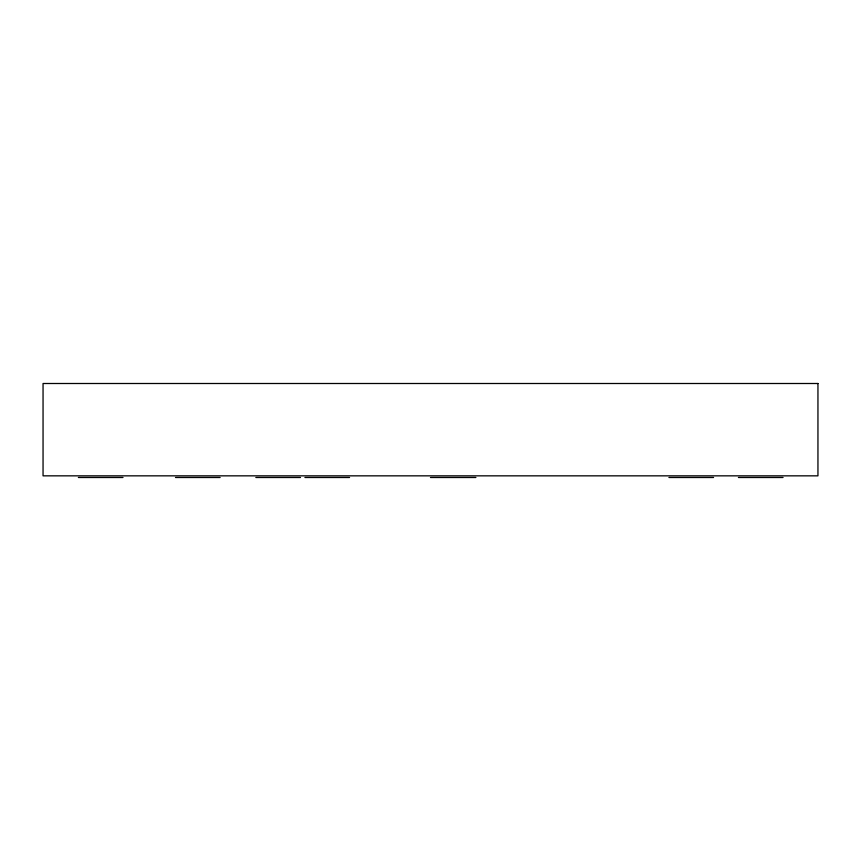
<?xml version="1.0" encoding="UTF-8"?>
<svg xmlns="http://www.w3.org/2000/svg" width="861" height="861" viewBox="0 0 861 861"><rect width="100%" height="100%" fill="white"/><g stroke="black" fill="none" stroke-linecap="round" stroke-linejoin="round"><path stroke-width="1.29" d="M78.362 477.5L122.994 477.5M175.493 477.5L220.125 477.5M255.835 477.5L300.478 477.5M304.923 477.5L349.555 477.5M430.468 477.5L475.885 477.5M668.922 477.5L713.554 477.5M738.415 477.5L783.047 477.5M817.95 383.5L43.05 383.5L43.05 475.842L817.95 475.842L817.95 383.5"/></g></svg>
